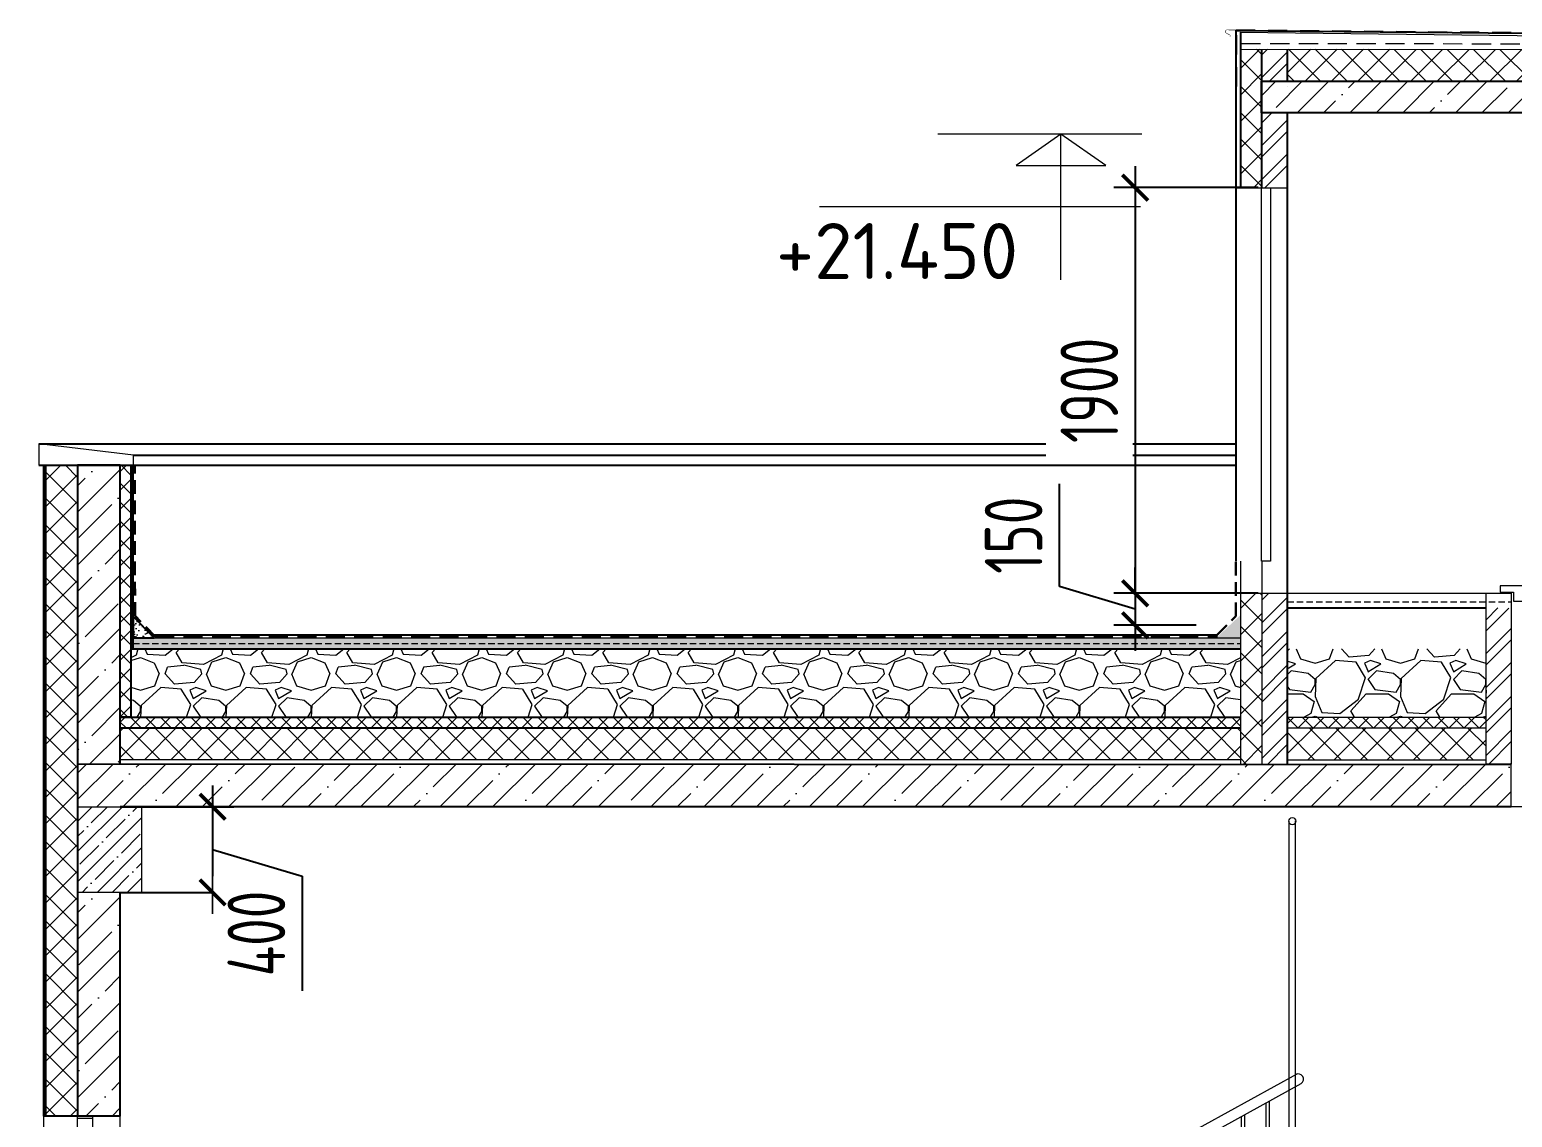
# Model space of a CAD drawing. Header units: millimetres. Extents: x -136099598 to 11807193, y 0 to 779331.
# Drawn here: x 676378 to 683327, y 305398 to 310495 of the extents above; entities that cross this region are included whole.
import ezdxf
from ezdxf import colors
from ezdxf.entities.mleader import LeaderData, LeaderLine
from ezdxf.math import Vec2, Vec3

# ---------------------------------------------------------------- set-up
doc = ezdxf.new("R2010")
doc.units = ezdxf.units.MM
doc.header["$MEASUREMENT"] = 0
for name, pattern in [('ADSK_Невидимые', [5, 3, -2]), ('ADSK_Штрих_ш2 п1_5', [4.5, 3, -1.5]), ('ADSK_Штрих_ш3 п1_5', [4.5, 3, -1.5]), ('DASHED', [19.05, 12.7, -6.35])]:
    doc.linetypes.add(name, pattern=pattern)
doc.layers.get('0').update_dxf_attribs({"color": 250, "lineweight": 9})
doc.layers.get('Defpoints').update_dxf_attribs({"color": 8})
for name, color, linetype, lineweight in [('24_Фасад_разрез_тонкая', 7, 'Continuous', 9), ('TN-МЕТАЛЛ КОНСТРУКЦИИ', 162, 'Continuous', 35), ('АР_Двери', 5, 'Continuous', 18), ('АР_Окна', 4, 'Continuous', 0), ('АР_Отметки', 250, 'Continuous', 15), ('СТЕНЫ кирпич ЛИДЕР', 250, 'Continuous', 15), ('Штриховка', 7, 'Continuous', 5), ('Штриховка в сечении', 7, 'Continuous', 18)]:
    doc.layers.add(name, color=color, linetype=linetype, lineweight=lineweight)
doc.layers.add('PDF _0', color=7, linetype='Continuous')
doc.styles.add('ISOCPEUR', font='isocpeur.ttf', dxfattribs={"width": 0.7})
doc.styles.add('PDF ISOCPEUR', font='isocpeur.ttf')
doc.dimstyles.new('R_100', dxfattribs={"dimtxt": 270, "dimasz": 120, "dimexe": 100, "dimexo": 100, "dimgap": 80, "dimtad": 1, "dimdec": 0, "dimrnd": 5, "dimzin": 0, "dimdsep": 46, "dimtxsty": 'ISOCPEUR', "dimblk": 'ARCHTICK', "dimcen": 100, "dimdle": 100, "dimclrd": 256, "dimclre": 256, "dimclrt": 256, "dimadec": 0, "dimazin": 0, "dimtfac": 2, "dimtdec": 0, "dimtofl": 0, "dimtmove": 1, "dimatfit": 3, "dimfxl": 1, "dimtvp": 3, "dimtfill": 1, "dimtolj": 1, "dimtzin": 0, "dimarcsym": 0})

# ---------------------------------------------------------------- blocks, each defined once
blk = doc.blocks.new('A$Cd8d14d9d')
at = {"ltscale": 150}
for p, q in [((0, 681.8), (0, 0)), ((-372.3, 340.9), (1132.1, 340.9)), ((-379.6, 0), (379.6, 0))]:
    blk.add_line(p, q, dxfattribs=at)
blk.add_lwpolyline([(0, 0), (210, 147), (-210, 147), (0, 0)], dxfattribs=at)
blk = doc.blocks.new('_DotSmall')
at = {"color": 0, "linetype": 'ByBlock', "const_width": 0.5}
blk.add_lwpolyline([(-0.0625, 0, 1), (0.0625, 0, 1)], format="xyb", close=True, dxfattribs=at)
blk = doc.blocks.new('A$C676230d4')
at = {"ltscale": 150}
for p, q in [((3728.6, 1985), (3728.6, 4366.4)), ((3758.6, 1985), (3758.6, 4368.9)), ((1.3, 1111.8), (3765.8, 3183.8)), ((17.1, 1063.7), (3784.9, 3137.7)), ((3520.9, 2067.4), (3520.9, 2992.4)), ((3620.9, 2122.5), (3620.9, 3047.4)), ((3636.9, 2131.4), (3636.9, 3056.3)), ((3388.9, 1994.6), (3388.9, 2919.7)), ((3404.9, 2003.4), (3404.9, 2928.6)), ((3504.9, 2058.6), (3504.9, 2983.6)), ((1.3, 811.8), (3758.6, 2880.3)), ((3272.9, 1927), (3272.9, 2854.9)), ((3288.9, 1935.9), (3288.9, 2863.7)), ((17.1, 763.7), (3782.4, 2835)), ((3156.9, 1863.1), (3156.9, 2791)), ((3172.9, 1871.9), (3172.9, 2799.8)), ((3028, 1795.6), (3028, 2723.4)), ((3044, 1804.4), (3044, 2732.2)), ((2912, 1731.6), (2912, 2659.6)), ((2928, 1740.4), (2928, 2668.4)), ((2796, 1667.7), (2796, 2595.5)), ((2812, 1676.5), (2812, 2604.3)), ((2680, 1603.7), (2680, 2531.6)), ((2696, 1612.5), (2696, 2540.5)), ((1.3, 411.8), (3758.6, 2480.3)), ((17.1, 363.7), (3788.7, 2439.3)), ((2550, 1320), (2550, 2468.8)), ((2580, 1320), (2580, 2483.7)), ((2408, 1453.7), (2408, 2381.7)), ((2424, 1462.5), (2424, 2390.5)), ((2292, 1389.8), (2292, 2317.6)), ((2308, 1398.6), (2308, 2326.4)), ((2176, 1325.8), (2176, 2253.7)), ((2192, 1334.6), (2192, 2262.6)), ((180, 225.2), (3728.6, 2181.9)), ((2060, 1261.8), (2060, 2189.7)), ((2076, 1270.7), (2076, 2198.5)), ((180, 187.8), (3728.6, 2144.5)), ((1944, 1197.9), (1944, 2125.8)), ((1960, 1206.7), (1960, 2134.6)), ((1828, 1133.9), (1828, 2061.8)), ((1844, 1142.7), (1844, 2070.6)), ((1712, 1070), (1712, 1997.9)), ((1728, 1078.8), (1728, 2006.7)), ((1496, 950.9), (1496, 1878.8)), ((1596, 1006), (1596, 1933.8)), ((1612, 1014.8), (1612, 1942.6)), ((1380, 660), (1380, 1807.6)), ((1480, 942), (1480, 1870)), ((1350, 660), (1350, 1792.8)), ((1208, 792.1), (1208, 1719.9)), ((1224, 800.9), (1224, 1728.7)), ((992, 673), (992, 1600.8)), ((1092, 728.1), (1092, 1656)), ((1108, 736.9), (1108, 1664.8)), ((876, 609), (876, 1536.9)), ((976, 664.1), (976, 1592)), ((744, 536.2), (744, 1464)), ((760, 545), (760, 1472.9)), ((860, 600.2), (860, 1528.1)), ((628, 472.3), (628, 1400.2)), ((644, 481.1), (644, 1409)), ((512, 408.3), (512, 1336.1)), ((528, 417.1), (528, 1344.9)), ((396, 344.3), (396, 1272.3)), ((412, 353.2), (412, 1281.1)), ((280, 280.4), (280, 1208.4)), ((296, 288.5), (296, 1217.2)), ((150, 0), (150, 1139.8)), ((180, 0), (180, 1154.7))]:
    blk.add_line(p, q, dxfattribs=at)
blk.add_circle((3743.6, 4366.9), 16.8, dxfattribs=at)
for centre, radius, start, end in [((3771.1, 3158.3), 24.8, 303.77925, 119.14628), ((3771.1, 2858), 25.6, 280.72038, 119.32095), ((3771.1, 2458), 25.6, 280.72038, 119.32095), ((7.7, 1087), 25.1, 115.47647, 291.99554), ((7.7, 787), 25.1, 115.47647, 291.99554)]:
    blk.add_arc(centre, radius, start, end, dxfattribs=at)
blk = doc.blocks.new('_ArchTick')
at = {"color": 0, "linetype": 'ByBlock', "const_width": 0.15}
blk.add_lwpolyline([(-0.5, -0.5), (0.5, 0.5)], dxfattribs=at)
blk = doc.blocks.new('*D1888')
at = {"lineweight": -2, "ltscale": 150, "transparency": 16777216}
for p, q in [((677235.1, 306954), (677235.1, 306352.5)), ((676802.2, 306854), (677335.1, 306854)), ((677235.1, 306653.2), (677655.4, 306529)), ((677655.4, 306529), (677655.4, 305991)), ((676802.3, 306452.5), (677335.1, 306452.5))]:
    blk.add_line(p, q, dxfattribs=at)
at = {"layer": 'Defpoints', "color": 0, "lineweight": 35, "ltscale": 150, "transparency": 16777216}
for p in [(676702.2, 306854), (676702.3, 306452.5, 0.4)]:
    blk.add_point(p, dxfattribs=at)
at = {"lineweight": -2, "ltscale": 150, "transparency": 16777216, "xscale": 120, "yscale": 120, "zscale": 120, "rotation": 90}
blk.add_blockref('_ArchTick', (677235.1, 306854), dxfattribs=at)
at = {"ltscale": 150, "transparency": 16777216, "insert": (677440.4, 306260), "char_height": 270, "attachment_point": 5, "rotation": 90, "style": 'ISOCPEUR', "bg_fill": 3, "box_fill_scale": 1.25, "bg_fill_color": 256, "bg_fill_true_color": 13158600, "bg_fill_transparency": 0}
blk.add_mtext('\\A1;400', dxfattribs=at)
at = {"layer": 'Defpoints', "color": 0, "lineweight": 35, "ltscale": 150, "transparency": 16777216}
blk.add_point((677235.1, 306452.5), dxfattribs=at)
at = {"lineweight": -2, "ltscale": 150, "transparency": 16777216, "xscale": 120, "yscale": 120, "zscale": 120, "rotation": 270}
blk.add_blockref('_ArchTick', (677235.1, 306452.5), dxfattribs=at)
blk = doc.blocks.new('*D1891')
at = {"lineweight": -2, "ltscale": 150, "transparency": 16777216}
for p, q in [((681559.4, 309855), (681559.4, 307754)), ((682135.8, 309755), (681459.4, 309755)), ((682135.8, 307854), (681459.4, 307854))]:
    blk.add_line(p, q, dxfattribs=at)
at = {"layer": 'Defpoints', "color": 0, "lineweight": 35, "ltscale": 150, "transparency": 16777216}
for p in [(682235.8, 309755, 0.3), (681559.4, 307854), (682235.8, 307854, -0.1)]:
    blk.add_point(p, dxfattribs=at)
at = {"lineweight": -2, "ltscale": 150, "transparency": 16777216, "xscale": 120, "yscale": 120, "zscale": 120}
for p, rotation in [((681559.4, 309755), 90), ((681559.4, 307854), 270)]:
    blk.add_blockref('_ArchTick', p, dxfattribs=dict(at, rotation=rotation))
at = {"ltscale": 150, "transparency": 16777216, "insert": (681344.4, 308804.5), "char_height": 270, "attachment_point": 5, "rotation": 90, "style": 'ISOCPEUR', "bg_fill": 3, "box_fill_scale": 1.25, "bg_fill_color": 256, "bg_fill_true_color": 13158600, "bg_fill_transparency": 0}
blk.add_mtext('\\A1;1900', dxfattribs=at)
blk = doc.blocks.new('*D1894')
at = {"lineweight": -2, "ltscale": 150, "transparency": 16777216}
for p, q in [((681204.4, 307885.5), (681204.4, 308366.8)), ((681559.4, 307854), (681559.4, 307974)), ((681559.4, 307779), (681204.4, 307885.5)), ((681953.3, 307854), (681459.4, 307854)), ((681559.4, 307854), (681559.4, 307704)), ((681844.9, 307704), (681459.4, 307704)), ((681559.4, 307704), (681559.4, 307584))]:
    blk.add_line(p, q, dxfattribs=at)
at = {"layer": 'Defpoints', "color": 0, "lineweight": 35, "ltscale": 150, "transparency": 16777216}
for p in [(682053.3, 307854, -0.1), (681559.4, 307704), (681944.9, 307704, -0.1)]:
    blk.add_point(p, dxfattribs=at)
at = {"lineweight": -2, "ltscale": 150, "transparency": 16777216, "xscale": 120, "yscale": 120, "zscale": 120}
for p, rotation in [((681559.4, 307854), 270), ((681559.4, 307704), 90)]:
    blk.add_blockref('_ArchTick', p, dxfattribs=dict(at, rotation=rotation))
at = {"ltscale": 150, "transparency": 16777216, "insert": (680989.4, 308126.1), "char_height": 270, "attachment_point": 5, "rotation": 90, "style": 'ISOCPEUR', "bg_fill": 3, "box_fill_scale": 1.25, "bg_fill_color": 256, "bg_fill_true_color": 13158600, "bg_fill_transparency": 0}
blk.add_mtext('\\A1;150', dxfattribs=at)

msp = doc.modelspace()

# ---------------------------------------------------------------- hatches: boundary and pattern name
at = {"ltscale": 40, "true_color": 0x383e42}
h = msp.add_hatch(dxfattribs=at)
h.set_pattern_fill('ANSI32', color=250, scale=300, angle=360)
h.set_pattern_definition([(45, (236.74, -150), (-79.549513, 79.549513), []), (45, (289.77, -150), (-79.549513, 79.549513), [])])
h.paths.add_polyline_path([(682272.215, 310104.984), (682152.044, 310104.982), (682152.167, 309754.971), (682272.215, 309754.971), (682272.216, 310403.216), (682152.028, 310403.216), (682152.036, 310253.316), (682272.215, 310253.318)])
at = {"ltscale": 100, "transparency": 33554687}
h = msp.add_hatch(dxfattribs=at)
h.set_pattern_fill('ANSI35', color=0, scale=700)
h.set_pattern_definition([(45, (-79268.4, 430.37), (-123.743687, 123.743687), []), (45, (-79144.65, 430.37), (-123.743687, 123.743687), [218.75, -43.75, 0, -43.75])])
h.paths.add_polyline_path([(684609.594, 310253.341), (684610.855, 310105.002), (682153.354, 310104.966), (682152.093, 310253.308)])
h = msp.add_hatch(dxfattribs=at)
h.set_pattern_fill('ANSI35', color=0, scale=700)
h.set_pattern_definition([(45, (-17007.07, 19760.8), (-123.743687, 123.743687), []), (45, (-16883.32, 19760.8), (-123.743687, 123.743687), [218.75, -43.75, 0, -43.75])])
h.paths.add_polyline_path([(676802.196, 308453.551), (676802.196, 307054.007), (676602.288, 307054.007), (676602.287, 308453.551)])
at = {"ltscale": 40, "true_color": 0x383e42}
h = msp.add_hatch(dxfattribs=at)
h.set_pattern_fill('ANSI32', color=250, scale=300, angle=360)
h.set_pattern_definition([(45, (236.67, 9e-06), (-79.549513, 79.549513), []), (45, (289.7, 9e-06), (-79.549513, 79.549513), [])])
h.paths.add_polyline_path([(682272.215, 307853.982), (682272.077, 307053.982), (682153.313, 307053.982), (682153.313, 307853.982)])
h = msp.add_hatch(dxfattribs=at)
h.set_pattern_fill('ANSI32', color=250, scale=300, angle=360)
h.paths.add_polyline_path([(683321.907, 307784.593), (683321.877, 307055.801), (683203.949, 307053.016), (683203.984, 307785.673)])
at = {"ltscale": 100, "transparency": 33554687}
h = msp.add_hatch(dxfattribs=at)
h.set_pattern_fill('ANSI35', color=0, scale=700)
h.set_pattern_definition([(45, (-79475.16, 0), (-123.743687, 123.743687), []), (45, (-79351.42, 0), (-123.743687, 123.743687), [218.75, -43.75, 0, -43.75])])
h.paths.add_polyline_path([(683321.896, 306854.178), (683321.945, 307053.982), (676602.212, 307053.982), (676602.272, 306903.275), (676602.242, 306853.982), (677248.041, 306854.36)])
at = {"layer": 'Штриховка', "transparency": 33554636}
h = msp.add_hatch(dxfattribs=at)
h.set_pattern_fill('ANSI37', color=256, scale=700)
h.set_pattern_definition([(45, (-15839.78, 21268.31), (-61.871843, 61.871843), []), (135, (-15839.78, 21268.31), (-61.871843, -61.871843), [])])
h.paths.add_polyline_path([(682152.087, 310403.286), (682152.085, 309754.973), (682052.093, 309754.969), (682052.095, 310403.285)])
h = msp.add_hatch(dxfattribs=at)
h.set_pattern_fill('ANSI37', color=256, scale=700)
h.set_pattern_definition([(45, (-16573.93, 21038.59), (-61.871843, 61.871843), []), (135, (-16573.93, 21038.59), (-61.871843, -61.871843), [])])
h.paths.add_polyline_path([(684494.578, 310401.765), (684494.556, 310253.314), (682272.216, 310253.289), (682272.215, 310403.177)])
h = msp.add_hatch(dxfattribs=at)
h.set_pattern_fill('ANSI37', color=256, scale=700)
h.set_pattern_definition([(45, (-21380.31, 16800.38), (-61.871843, 61.871843), []), (135, (-21380.31, 16800.38), (-61.871843, -61.871843), [])])
h.paths.add_polyline_path([(676601.966, 308453.551), (676602.058, 305404.358), (676452.058, 305404.358), (676452.058, 308453.551)])
h = msp.add_hatch(dxfattribs=at)
h.set_pattern_fill('ANSI37', color=256, scale=500)
h.set_pattern_definition([(45, (127396.74, 5887.96), (-44.194174, 44.194174), []), (135, (127396.74, 5887.96), (-44.194174, -44.194174), [])])
h.paths.add_polyline_path([(676852.24, 308453.626), (676852.24, 307273.998), (676802.243, 307273.998), (676802.242, 308453.551)])
h = msp.add_hatch(dxfattribs=at)
h.set_pattern_fill('ANSI37', color=256, scale=700)
h.set_pattern_definition([(45, (-15779.05, 18428.46), (-61.871843, 61.871843), []), (135, (-15779.05, 18428.46), (-61.871843, -61.871843), [])])
h.paths.add_polyline_path([(682153.313, 307853.982), (682153.313, 307053.982), (682053.316, 307053.982), (682053.316, 307853.982)])
h = msp.add_hatch(dxfattribs=at)
h.set_pattern_fill('AR-SAND', color=256, scale=20)
h.set_pattern_definition([(37.5, (218493.767, 5879.76), (-1.2598672, 38.5364754), [0, -30.4, 0, -34, 0, -32.5]), (7.5, (218493.767, 5879.76), (35.395534, 56.4429213), [0, -16.4, 0, -27.4, 0, -10.5]), (327.5, (218469.167, 5879.76), (62.2828372, 0.113181), [0, -10, 0, -36, 0, -47]), (317.5, (218469.17, 5879.76), (60.122532, 17.5535113), [0, -5, 0, -23.6, 0, -27])])
h.paths.add_polyline_path([(682053.313, 307752.045), (681940.835, 307645.959), (676862.24, 307645.959), (676862.24, 307593.931), (682053.313, 307593.931)])
h = msp.add_hatch(dxfattribs=at)
h.set_pattern_fill('AR-SAND', color=256, scale=20, angle=-90)
h.set_pattern_definition([(307.5, (375222.64, 769907.902), (38.5364754, 1.2598672), [0, -30.4, 0, -34, 0, -32.5]), (277.5, (375222.64, 769907.9), (56.4429213, -35.395534), [0, -16.4, 0, -27.4, 0, -10.5]), (237.5, (375222.64, 769932.502), (0.113181, -62.2828372), [0, -10, 0, -36, 0, -47]), (227.5, (375222.64, 769932.5), (17.5535113, -60.122532), [0, -5, 0, -23.6, 0, -27])])
h.paths.add_polyline_path([(676862.24, 307645.959), (676961.114, 307645.959), (676862.241, 307745.381)])
h = msp.add_hatch(dxfattribs=at)
h.set_pattern_fill('ANSI37', color=256, scale=400)
h.set_pattern_definition([(45, (524244.16, 5916.423), (-35.355339, 35.355339), []), (135, (524244.16, 5916.423), (-35.355339, -35.355339), [])])
h.paths.add_polyline_path([(682053.314, 307223.312), (682053.313, 307273.24), (676802.242, 307273.258), (676802.241, 307223.29)])
h = msp.add_hatch(dxfattribs=at)
h.set_pattern_fill('ANSI37', color=256, scale=400)
h.set_pattern_definition([(45, (-0.065, 20), (-35.355339, 35.355339), []), (135, (-0.065, 20), (-35.355339, -35.355339), [])])
h.paths.add_polyline_path([(683203.967, 307223.913), (683203.967, 307273.904), (682272.134, 307273.922), (682272.296, 307223.913)])
h = msp.add_hatch(dxfattribs=at)
h.set_pattern_fill('ANSI37', color=256, scale=700)
h.set_pattern_definition([(45, (218234.45, 5918.64), (-61.871843, 61.871843), []), (135, (218234.45, 5918.64), (-61.871843, -61.871843), [])])
h.paths.add_polyline_path([(682053.313, 307073.231), (682053.313, 307223.188), (676802.181, 307223.189), (676802.302, 307073.275), (676984.467, 307073.99), (676887.949, 307073.986)])
h = msp.add_hatch(dxfattribs=at)
h.set_pattern_fill('ANSI37', color=256, scale=700)
h.set_pattern_definition([(45, (-0.065, 20), (-61.871843, 61.871843), []), (135, (-0.065, 20), (-61.871843, -61.871843), [])])
h.paths.add_polyline_path([(683203.967, 307073.913), (683203.967, 307223.904), (682272.134, 307223.922), (682272.296, 307073.982)])
at = {"layer": 'Штриховка в сечении', "ltscale": 2, "transparency": 33554636}
h = msp.add_hatch(dxfattribs=at)
h.set_pattern_fill('GRAVEL', color=256, scale=400)
h.set_pattern_definition([(228.0127875, (218781.767, 6673.69), (-3200, -3600), [53.8144, -5327.63522]), (184.9697407, (218745.767, 6633.69), (4800, 400), [92.3472, -9142.3699]), (132.510447, (218653.767, 6625.69), (4000, -4400), [65.1152, -6446.41304]), (267.273689, (218497.767, 6525.69), (400, 8000), [84.0952, -8325.42322]), (292.833654, (218493.767, 6441.69), (-2000, 4800), [82.462, -8163.74925]), (357.273689, (218525.767, 6365.69), (-8000, 400), [84.0952, -8325.42322]), (37.6942405, (218609.767, 6361.69), (-5200, -4000), [111.2116, -11009.93942]), (72.2553284, (218697.767, 6429.69), (2800, 8800), [104.9952, -10394.5286]), (121.4295656, (218729.767, 6529.69), (-3200, 5200), [84.38, -8353.62924]), (175.236358, (218685.767, 6601.69), (4400, -400), [96.3328, -4720.30503]), (222.3974378, (218589.767, 6609.69), (-4800, -4400), [124.5792, -12333.35]), (138.814075, (218893.767, 6521.69), (-2800, 2400), [42.5204, -4209.53793]), (171.4692344, (218861.767, 6549.69), (5200, -800), [80.8948, -8008.60457]), (225, (218781.77, 6561.7), (-4e-14, -400), [56.5684, -509.11702]), (203.19859, (218753.767, 6609.69), (2000, 800), [30.4632, -3015.84604]), (291.80141, (218725.77, 6597.69), (-400, 1200), [43.0812, -2110.98472]), (30.963757, (218741.77, 6557.69), (1200, 800), [69.9716, -2262.40916]), (161.56505, (218801.77, 6593.69), (800, -400), [50.5964, -1214.31466]), (16.3895403, (218493.767, 6597.69), (4000, 1200), [70.88, -7017.13806]), (70.346176, (218561.767, 6617.69), (-1600, -4400), [59.4644, -5886.9631]), (293.19859, (218801.767, 6673.69), (-800, 2000), [60.926, -2985.38324]), (343.6104597, (218825.767, 6617.69), (-4000, 1200), [70.88, -7017.13806]), (339.443955, (218493.767, 6349.69), (-2000, 800), [68.352, -3349.2495]), (294.7751406, (218557.767, 6325.69), (-2000, 4400), [57.2712, -5669.85723]), (66.80141, (218805.767, 6273.69), (800, 2000), [60.926, -2985.38324]), (17.3540246, (218829.767, 6329.69), (-5200, -1600), [67.0524, -6638.16945]), (69.443955, (218609.767, 6273.69), (-800, -2000), [34.176, -3383.4255]), (101.309932, (218781.77, 6273.69), (-400, 1600), [20.396, -2019.2118]), (165.963757, (218777.77, 6293.69), (1200, -400), [82.462, -1566.78025]), (186.009006, (218697.767, 6313.69), (4000, 400), [76.42, -7565.56927]), (303.690068, (218741.77, 6521.69), (-400, 800), [57.6888, -1384.5317]), (353.1572266, (218773.767, 6473.69), (6800, -800), [100.7176, -9971.02505]), (60.945396, (218873.767, 6461.69), (-1600, -2800), [41.1824, -4077.06966]), (90, (218893.77, 6497.7), (-400, 400), [24, -376]), (120.256437, (218689.767, 6325.69), (1600, -2800), [55.5696, -5501.408]), (48.0127875, (218661.767, 6373.69), (3200, 3600), [107.6288, -5273.82082]), (0, (218733.77, 6453.7), (400, 400), [104, -296]), (325.3048465, (218837.767, 6453.69), (4000, -2800), [63.2456, -6261.30972]), (254.054604, (218889.77, 6417.69), (-400, -1600), [58.2408, -2853.80316]), (207.6459754, (218873.767, 6361.69), (-7600, -4000), [94.826, -9387.78967]), (175.4260787, (218789.767, 6317.69), (-5200, 400), [100.3196, -9931.62936])])
h.paths.add_polyline_path([(682053.313, 307274.64), (682053.313, 307593.998), (676852.241, 307593.931), (676852.24, 307319.249), (676852.24, 307273.998), (676917.696, 307273.34)])
h = msp.add_hatch(dxfattribs=at)
h.set_pattern_fill('GRAVEL', color=256, scale=400)
h.set_pattern_definition([(228.0127875, (288, 400), (-3200, -3600), [53.8144, -5327.63522]), (184.9697407, (252, 360), (4800, 400), [92.3472, -9142.3699]), (132.510447, (160, 352), (4000, -4400), [65.1152, -6446.41304]), (267.273689, (4, 252), (400, 8000), [84.0952, -8325.42322]), (292.8336542, (0, 168), (-2000, 4800), [82.462, -8163.74925]), (357.273689, (32, 92), (-8000, 400), [84.0952, -8325.42322]), (37.6942405, (116, 88), (-5200, -4000), [111.2116, -11009.93942]), (72.2553284, (204, 156), (2800, 8800), [104.9952, -10394.5286]), (121.4295656, (236, 256), (-3200, 5200), [84.38, -8353.62924]), (175.2363583, (192, 328), (4400, -400), [96.3328, -4720.30503]), (222.3974378, (96, 336), (-4800, -4400), [124.5792, -12333.35]), (138.814075, (400, 248), (-2800, 2400), [42.5204, -4209.53793]), (171.4692344, (368, 276), (5200, -800), [80.8948, -8008.60457]), (225, (288, 288), (-4e-14, -400), [56.5684, -509.11702]), (203.1985905, (260, 336), (2000, 800), [30.4632, -3015.84604]), (291.80141, (232, 324), (-400, 1200), [43.0812, -2110.98472]), (30.963757, (248, 284), (1200, 800), [69.9716, -2262.40916]), (161.565051, (308, 320), (800, -400), [50.5964, -1214.31466]), (16.3895403, (0, 324), (4000, 1200), [70.88, -7017.13806]), (70.346176, (68, 344), (-1600, -4400), [59.4644, -5886.9631]), (293.1985905, (308, 400), (-800, 2000), [60.926, -2985.38324]), (343.6104597, (332, 344), (-4000, 1200), [70.88, -7017.13806]), (339.443955, (0, 76), (-2000, 800), [68.352, -3349.2495]), (294.7751406, (64, 52), (-2000, 4400), [57.2712, -5669.85723]), (66.8014095, (312, 0), (800, 2000), [60.926, -2985.38324]), (17.3540246, (336, 56), (-5200, -1600), [67.0524, -6638.16945]), (69.443955, (116, 0), (-800, -2000), [34.176, -3383.4255]), (101.309932, (288, 0), (-400, 1600), [20.396, -2019.2118]), (165.963757, (284, 20), (1200, -400), [82.462, -1566.78025]), (186.009006, (204, 40), (4000, 400), [76.42, -7565.56927]), (303.690068, (248, 248), (-400, 800), [57.6888, -1384.5317]), (353.1572266, (280, 200), (6800, -800), [100.7176, -9971.02505]), (60.945396, (380, 188), (-1600, -2800), [41.1824, -4077.06966]), (90, (400, 224), (-400, 400), [24, -376]), (120.256437, (196, 52), (1600, -2800), [55.5696, -5501.408]), (48.0127875, (168, 100), (3200, 3600), [107.6288, -5273.82082]), (0, (240, 180), (400, 400), [104, -296]), (325.3048465, (344, 180), (4000, -2800), [63.2456, -6261.30972]), (254.054604, (396, 144), (-400, -1600), [58.2408, -2853.80316]), (207.6459754, (380, 88), (-7600, -4000), [94.826, -9387.78967]), (175.4260787, (296, 44), (-5200, 400), [100.3196, -9931.62936])])
h.paths.add_polyline_path([(683203.915, 307273.924), (683204.019, 307593.922), (682272.268, 307593.94), (682272.162, 307273.901)])

# ---------------------------------------------------------------- linework, layer by layer
at = {"ltscale": 150}
for p, q in [((682052.094, 310483.317, 0.101), (684712.17, 310451.627)), ((682052.113, 310483.317, 0.101), (684712.17, 310451.627)), ((682052.062, 310403.317, 0.101), (684712.138, 310401.627)), ((681528.681, 310004.971, -0.133), (680635.104, 310004.971, -0.133)), ((682032.032, 309754.08, 0.058), (682272.153, 309754.08, 0.287)), ((682053.313, 308003.982, -0.118), (682053.313, 307053.982, -0.301)), ((682153.313, 308003.982, -0.118), (682153.313, 307053.982, -0.301)), ((682035.477, 307853.977, 0.203), (683322.119, 307853.986, -0.156)), ((676852.241, 307645.959, 0.684), (676852.24, 307645.959, 0.684)), ((682272.215, 307273.913, 0.151), (683203.967, 307273.913, 0.193)), ((682272.215, 307223.913, 0.157), (683203.967, 307223.913, 0.217)), ((682272.215, 307073.913, 0.174), (683203.967, 307073.913, 0.217)), ((683321.896, 306854.178, 0.179), (683321.946, 307057.491, 0.179))]:
    msp.add_line(p, q, dxfattribs=at)
at = {"linetype": 'ADSK_Штрих_ш2 п1_5', "ltscale": 30}
msp.add_line((684712.154, 310426.627), (682052.41, 310428.616, 0.103), dxfattribs=at)
at = {"color": 7, "lineweight": 25, "ltscale": 150}
msp.add_line((676862.24, 307593.932, 0.65), (676862.24, 308453.626, -0.007), dxfattribs=at)
at = {"color": 5, "lineweight": 35, "ltscale": 150}
msp.add_line((676852.24, 308080.949), (676852.24, 308080.949), dxfattribs=at)
at = {"linetype": 'ADSK_Штрих_ш3 п1_5', "ltscale": 10}
for p, q in [((682272.215, 307814.472, 0.36), (683322.12, 307814.472, -0.175)), ((676852.241, 307618.098, 0.647), (676852.24, 307618.098, 0.647))]:
    msp.add_line(p, q, dxfattribs=at)
at = {"color": 18, "linetype": 'ADSK_Невидимые', "lineweight": 30, "ltscale": 30, "true_color": 0x000000, "elevation": 0.02}
msp.add_lwpolyline([(682032.094, 310229.16), (682032.094, 310491.375), (684732.171, 310466.962), (684732.171, 310213.066)], dxfattribs=at)
at = {"ltscale": 150}
for points, elevation in [([(682152.093, 309754.08), (682193.12, 309754.08), (682193.12, 308003.983), (682152.093, 308003.983)], 0.173), ([(683269.622, 307858.986), (683332.119, 307858.875), (683332.119, 307816.942), (684113.446, 307816.942), (684113.508, 307858.985), (684174.453, 307858.985), (684174.453, 307889.013), (683269.602, 307889.013)], -0.146), ([(683321.946, 307053.982), (683203.967, 307053.982), (683203.967, 307853.982), (683321.946, 307853.982)], 0.18)]:
    msp.add_lwpolyline(points, close=True, dxfattribs=dict(at, elevation=elevation))
msp.add_lwpolyline([(676814.07, 308453.619), (676864.598, 308453.626), (676864.589, 308500.805), (676420.902, 308553.6), (676420.902, 308453.619), (676814.07, 308453.619)], dxfattribs=at)
at = {"color": 7, "lineweight": 25}
msp.add_lwpolyline([(676852.24, 308453.626), (676852.24, 307273.998), (676802.243, 307273.998), (676802.242, 308453.551)], close=True, dxfattribs=at)
at = {"color": 7, "lineweight": 25, "elevation": 0.61}
msp.add_lwpolyline([(676862.24, 307645.959), (676961.114, 307645.959), (676862.241, 307745.381)], close=True, dxfattribs=at)
msp.add_lwpolyline([(676671.919, 305404.371), (676671.919, 305392.19), (676602.242, 305392.19), (676602.242, 305404.371)], close=True)
at = {"layer": '24_Фасад_разрез_тонкая', "linetype": 'DASHED', "lineweight": 30, "ltscale": 7}
msp.add_line((676965.722, 307651.991, -0.034), (681944.923, 307653.054, 0.191), dxfattribs=at)
at = {"layer": '24_Фасад_разрез_тонкая', "linetype": 'DASHED', "lineweight": 30, "ltscale": 5}
for points, elevation in [([(676965.722, 307651.991), (676871.659, 307748.494), (676870.095, 308454.779)], -0.034), ([(681943.737, 307659.404), (682031.882, 307747.319), (682031.881, 308003.981)], -0.135)]:
    msp.add_lwpolyline(points, dxfattribs=dict(at, elevation=elevation))
at = {"layer": '24_Фасад_разрез_тонкая', "lineweight": 9, "elevation": 0.403}
msp.add_lwpolyline([(682053.313, 307074.161), (676802.241, 307073.982)], dxfattribs=at)
at = {"layer": 'TN-МЕТАЛЛ КОНСТРУКЦИИ', "const_width": 2.277}
msp.add_lwpolyline([(682003.654, 310463.412), (682004.557, 310465.113, 0.41421356), (682002.983, 310470.246), (681986.023, 310479.247, -0.79836305), (681989.688, 310493.902), (682407.353, 310489.428)], format="xyb", dxfattribs=at)
at = {"layer": 'АР_Двери', "linetype": 'ADSK_Штрих_ш3 п1_5', "ltscale": 30}
msp.add_line((683322.247, 306854.178), (684122.247, 306854.178), dxfattribs=at)
at = {"layer": 'АР_Окна', "ltscale": 150, "elevation": 0.094}
msp.add_lwpolyline([(676442.242, 303103.553), (676802.242, 303103.553), (676802.242, 305404.358), (676442.242, 305404.358)], close=True, dxfattribs=at)
at = {"layer": 'АР_Окна', "ltscale": 150}
msp.add_lwpolyline([(676602.242, 305404.371), (676671.904, 305404.333), (676671.904, 303103.553), (676602.242, 303103.553)], close=True, dxfattribs=at)
at = {"layer": 'СТЕНЫ кирпич ЛИДЕР', "lineweight": 25, "ltscale": 100}
for p, q in [((682052.451, 310483.313, 0.101), (682052.451, 309754.971)), ((682152.062, 310403.254, 0.097), (682152.093, 309754.08, 0.173)), ((682152.062, 310403.254, 0.097), (682152.093, 310253.318, 0.114)), ((682272.183, 310403.177, 0.093), (682272.215, 310253.316, -0.208)), ((682272.215, 310104.983, 0.03), (682272.215, 307053.982, 0.176)), ((676420.902, 308553.773), (682032.094, 308553.734)), ((676863.136, 308500.978, 0), (682032.094, 308500.978, -0.087)), ((676421.263, 308453.626), (682032.094, 308453.626, -0.086)), ((676442.242, 308453.551, 0.094), (676442.242, 305404.358, 0.094)), ((676452.242, 308453.551, 0.094), (676452.242, 305404.358, 0.094)), ((682272.215, 307785.133, 0.364), (683203.967, 307785.133, 0.086)), ((676852.241, 307659.404, 0.285), (676852.24, 307659.404, 0.285)), ((676852.241, 307593.932, 0.652), (682053.313, 307593.931, -0.153)), ((676802.245, 307273.998, 0.403), (682053.313, 307273.981, -0.41)), ((676802.245, 307223.998, 0.403), (682053.313, 307223.981, -0.41)), ((676602.242, 307054.031, -0.005), (683321.945, 307052.383, 0.179)), ((676802.242, 306854.178), (683322.247, 306854.178)), ((676802.242, 305404.358, 0.094), (676442.242, 305404.358, 0.094))]:
    msp.add_line(p, q, dxfattribs=at)
at = {"layer": 'СТЕНЫ кирпич ЛИДЕР', "lineweight": 25, "ltscale": 100, "elevation": 0.094}
msp.add_lwpolyline([(682032.094, 308003.982), (682032.094, 310490.8), (684732.171, 310465.839), (684732.169, 308141.446)], dxfattribs=at)
at = {"layer": 'СТЕНЫ кирпич ЛИДЕР', "lineweight": 25, "ltscale": 100, "elevation": 0.03}
msp.add_lwpolyline([(682152.093, 310253.316), (684614.594, 310253.318), (684614.594, 310104.985), (682152.093, 310104.983)], close=True, dxfattribs=at)
at = {"layer": 'СТЕНЫ кирпич ЛИДЕР', "lineweight": 25, "ltscale": 100}
msp.add_lwpolyline([(676802.242, 305404.358), (676802.242, 306452.402)], dxfattribs=at)

# ---------------------------------------------------------------- block references
at = {"ltscale": 150, "rotation": 180}
msp.add_blockref('A$Cd8d14d9d', (681211.343, 310004.971, -0.133), dxfattribs=at)
at = {"ltscale": 150}
msp.add_blockref('A$C676230d4', (678552.242, 302418.982, 1.318), dxfattribs=at)

# ---------------------------------------------------------------- texts
at = {"layer": 'PDF _0', "color": 1, "lineweight": 0, "insert": (681011.036, 309588.88, -0.349), "char_height": 262.4934, "attachment_point": 3, "rotation": 359.9973858, "style": 'PDF ISOCPEUR'}
msp.add_mtext('+21.450', dxfattribs=at)

# ---------------------------------------------------------------- leaders
at = {"layer": 'АР_Отметки'}
ml = msp.add_multileader_mtext('Standard', dxfattribs=at)
ml.set_content('Л.2', color=256, style='ISOCPEUR')
ml.set_leader_properties(color=256, linetype='Continuous', lineweight=-1)
ml.set_arrow_properties(name='DOTSMALL')
ml.build(insert=Vec2(0, 0))
ml.multileader.update_dxf_attribs({"has_text_frame": 1, "text_left_attachment_type": 4, "text_right_attachment_type": 4, "dogleg_length": 100, "arrow_head_size": 280.8})
ctx = ml.context
ctx.base_point, ctx.char_height, ctx.arrow_head_size, ctx.landing_gap_size, ctx.plane_origin = Vec3(757009.836, 304935.888), 390, 280.8, 78, Vec3(796377.867, 286803.821)
ctx.left_attachment, ctx.right_attachment = 4, 4
notes = []
notes.append((ctx, [(0, (0, 0, 0), (0, 0), (1, 0), 1, [])]))
ctx.mtext.insert, ctx.mtext.width, ctx.mtext.line_spacing_style, ctx.mtext.flow_direction = Vec3(757087.836, 305455.888), 1330.20737, 2, 5
for ctx, leaders in notes:
    for number, flags, end, landing, length, lines in leaders:
        leader = LeaderData()
        leader.index, (leader.has_last_leader_line, leader.has_dogleg_vector, leader.attachment_direction) = number, flags
        leader.last_leader_point, leader.dogleg_vector, leader.dogleg_length = Vec3(end), Vec3(landing), length
        for number, points, colour, breaks in lines:
            line = LeaderLine()
            line.index, line.vertices, line.color, line.breaks = number, Vec3.list(points), colors.encode_raw_color(colour), breaks
            leader.lines.append(line)
        ctx.leaders.append(leader)

# ---------------------------------------------------------------- next in the draw order: dimensions: what is measured, and where the dimension line sits
at = {"ltscale": 150}
dim = msp.add_linear_dim(base=(681559.396, 307853.983), p1=(682235.833, 309754.971, 0.289), p2=(682235.833, 307853.983, -0.141), angle=90, dimstyle='R_100', override={"dimpost": '\\X'}, dxfattribs=at)
dim.commit()
dim.dimension.update_dxf_attribs({"geometry": '*D1891', "text_midpoint": (681344.396, 308804.477)})
dim = msp.add_linear_dim(base=(677235.105, 306452.509), p1=(676702.242, 306853.982), p2=(676702.257, 306452.509, 0.403), angle=90, dimstyle='R_100', override={"dimpost": '\\X'}, dxfattribs=at)
dim.commit()
dim.dimension.update_dxf_attribs({"geometry": '*D1888', "text_midpoint": (677655.392, 306448.994), "dimtype": 160})

# ---------------------------------------------------------------- next in the draw order: hatches: boundary and pattern name
at = {"ltscale": 50, "transparency": 33554687}
h = msp.add_hatch(dxfattribs=at)
h.set_pattern_fill('ANSI35', color=0, scale=400)
h.set_pattern_definition([(45, (-20930, 2e-05), (-70.710678, 70.710678), []), (45, (-20859.29, 2e-05), (-70.710678, 70.710678), [125, -25, 0, -25])])
h.paths.add_polyline_path([(676902.196, 306853.982), (676902.219, 306452.402), (676602.265, 306452.402), (676602.242, 306853.982)])
at = {"ltscale": 100, "transparency": 33554687}
h = msp.add_hatch(dxfattribs=at)
h.set_pattern_fill('ANSI35', color=0, scale=700)
h.set_pattern_definition([(45, (-17007.07, 17759.66), (-123.743687, 123.743687), []), (45, (-16883.32, 17759.66), (-123.743687, 123.743687), [218.75, -43.75, 0, -43.75])])
h.paths.add_polyline_path([(676802.196, 306452.402), (676802.196, 305404.358), (676602.288, 305404.358), (676602.287, 306452.402)])

# ---------------------------------------------------------------- next in the draw order: linework, layer by layer
at = {"ltscale": 150}
msp.add_lwpolyline([(676602.242, 306853.982), (676902.242, 306853.982), (676902.242, 306452.402), (676602.242, 306452.402)], close=True, dxfattribs=at)
at = {"layer": 'СТЕНЫ кирпич ЛИДЕР', "lineweight": 25, "ltscale": 100}
for points in [[(676802.242, 307053.982), (676802.242, 308453.551), (676602.242, 308453.551), (676602.242, 305404.358)], [(676802.242, 306853.982), (676802.242, 306854.178)]]:
    msp.add_lwpolyline(points, dxfattribs=at)

# ---------------------------------------------------------------- next in the draw order: dimensions: what is measured, and where the dimension line sits
at = {"ltscale": 150}
dim = msp.add_linear_dim(base=(681559.396, 307703.984), p1=(682053.313, 307853.983, -0.118), p2=(681944.923, 307703.984, -0.104), angle=90, dimstyle='R_100', override={"dimpost": '\\X'}, dxfattribs=at)
dim.commit()
dim.dimension.update_dxf_attribs({"geometry": '*D1894', "text_midpoint": (681204.396, 307965.484), "dimtype": 160})

# ---------------------------------------------------------------- next in the draw order: linework, layer by layer
msp.add_line((676862.24, 307645.959, 0.683), (682053.313, 307645.959, -0.12), dxfattribs=at)
at = {"linetype": 'ADSK_Штрих_ш3 п1_5', "ltscale": 10}
msp.add_line((676862.24, 307618.098, 0.645), (682053.313, 307618.098, -0.158), dxfattribs=at)
at = {"layer": 'СТЕНЫ кирпич ЛИДЕР', "lineweight": 25, "ltscale": 100}
msp.add_line((676958.495, 307659.404, 0.276), (681943.737, 307659.404, -0.136), dxfattribs=at)

doc.saveas('drawing.dxf')
